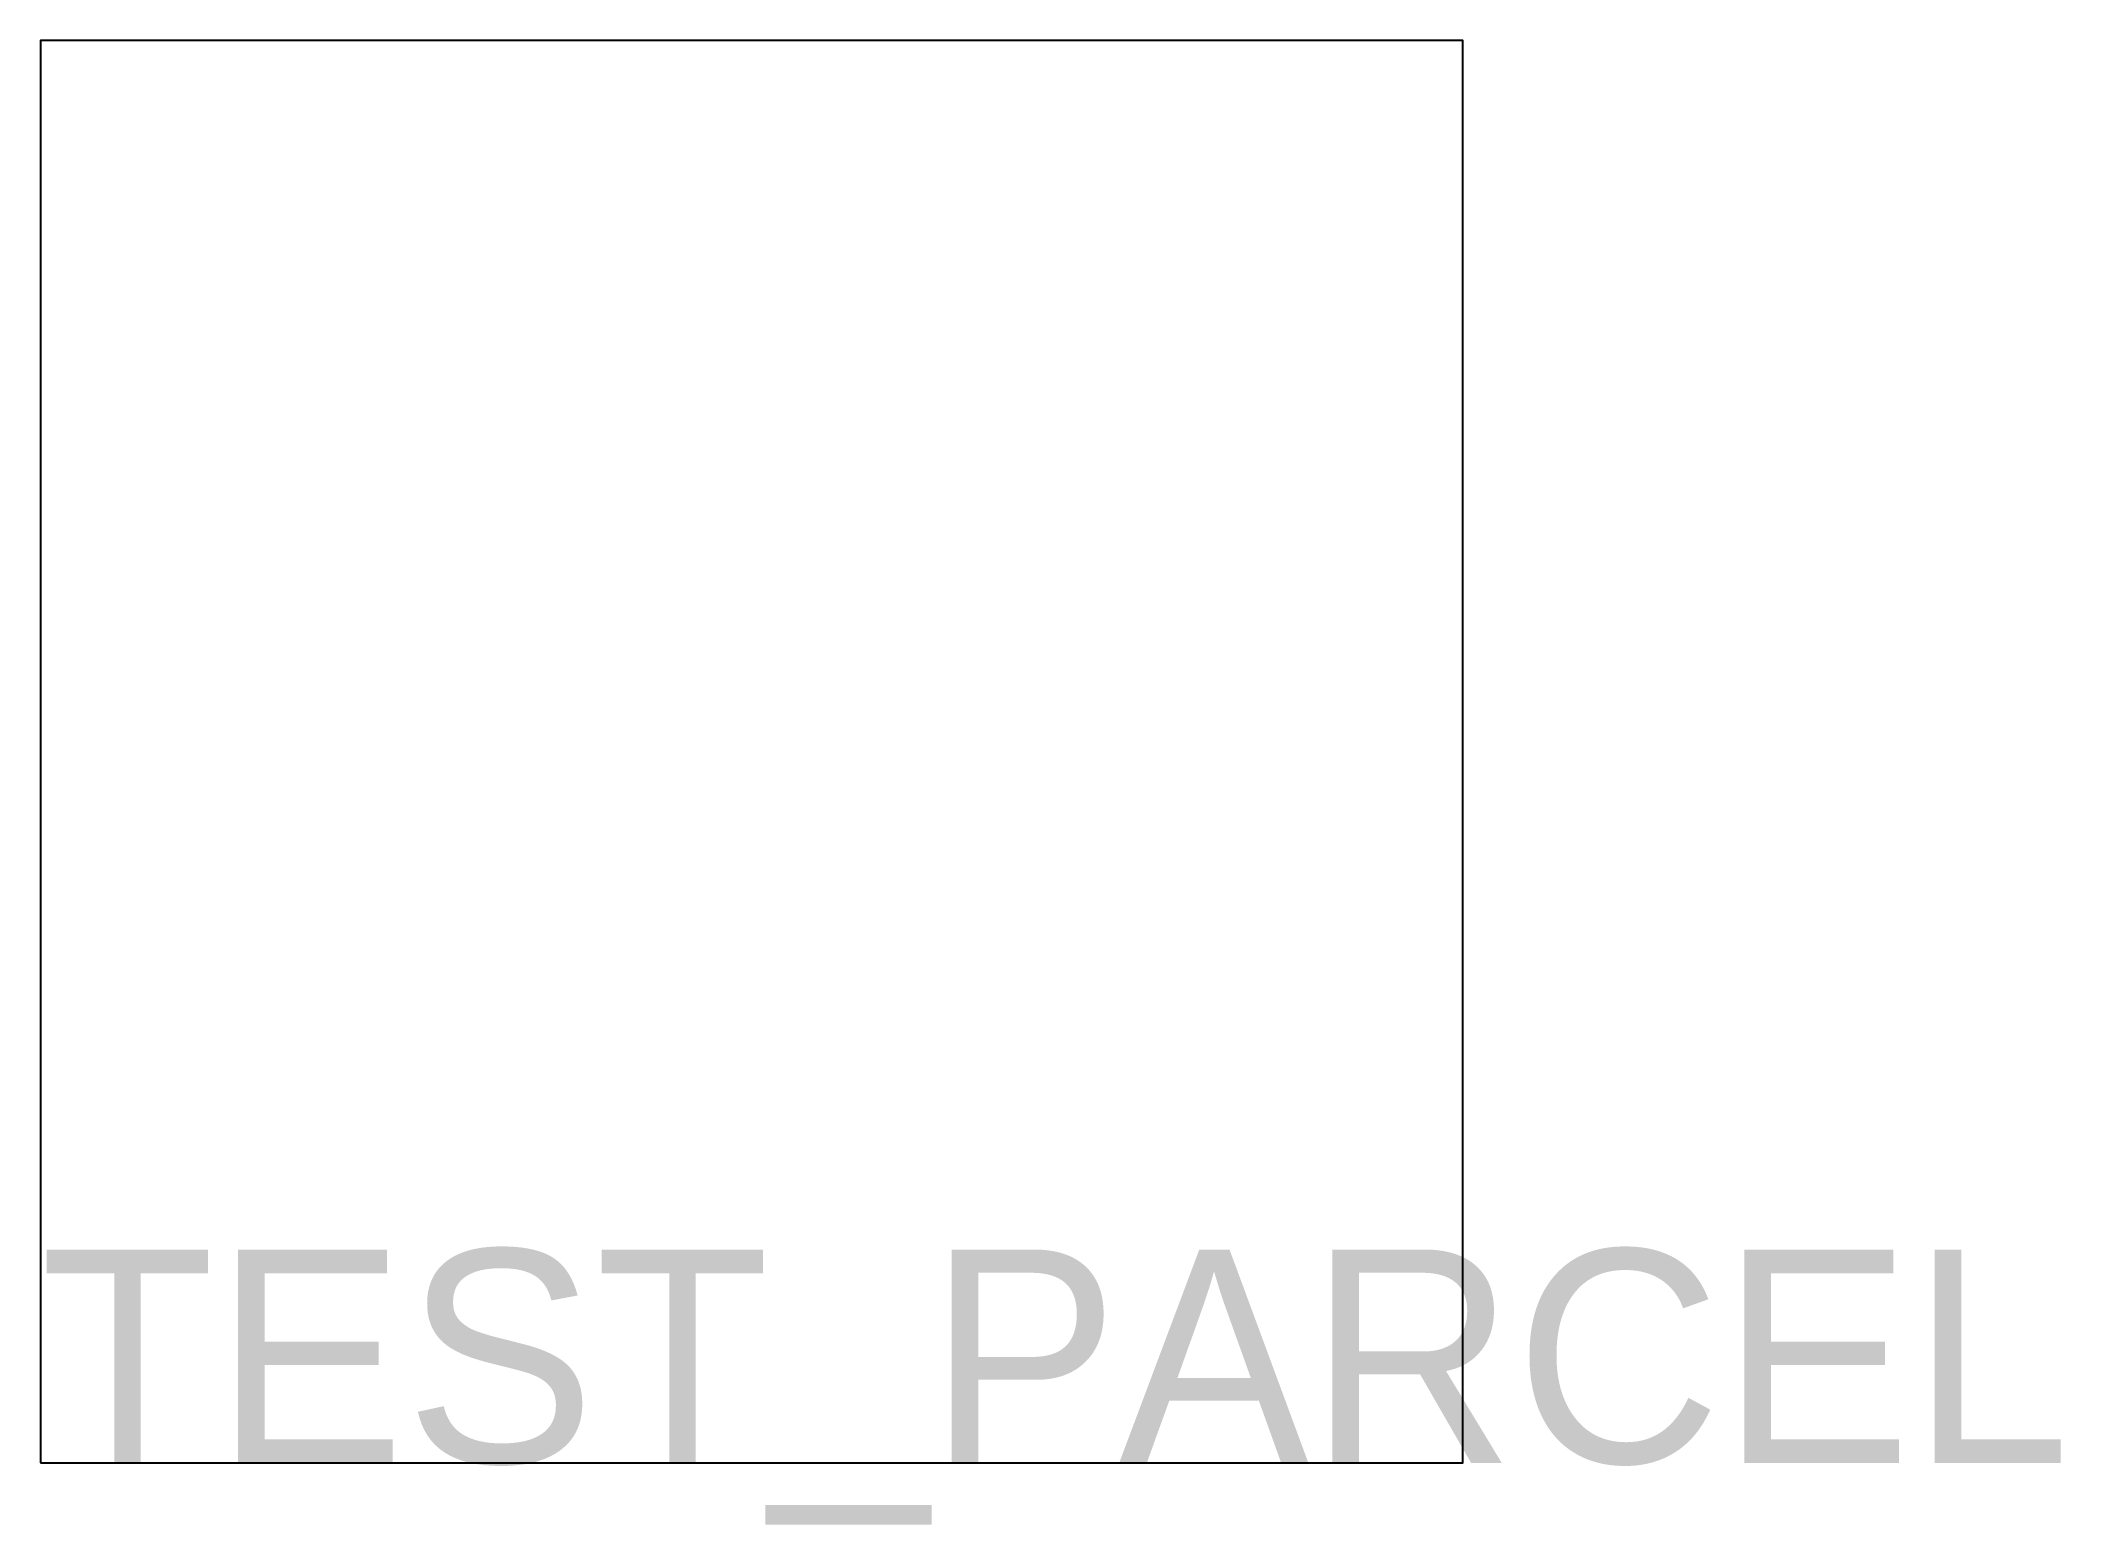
# Model space of a CAD drawing. Header units: metres. Extents: x 0 to 14.2, y -0.4 to 10.
import ezdxf

# ---------------------------------------------------------------- set-up
doc = ezdxf.new("R2010")
doc.units = ezdxf.units.M
doc.layers.add('RECINTOS_GML', color=1, linetype='CONTINUOUS')

msp = doc.modelspace()

# ---------------------------------------------------------------- linework, layer by layer
at = {"layer": 'RECINTOS_GML'}
msp.add_lwpolyline([(0, 0), (10, 0), (10, 10), (0, 10)], close=True, dxfattribs=at)

# ---------------------------------------------------------------- texts
msp.add_text('TEST_PARCEL', height=1.5, dxfattribs=at).set_placement((0, 0))

doc.saveas('drawing.dxf')
